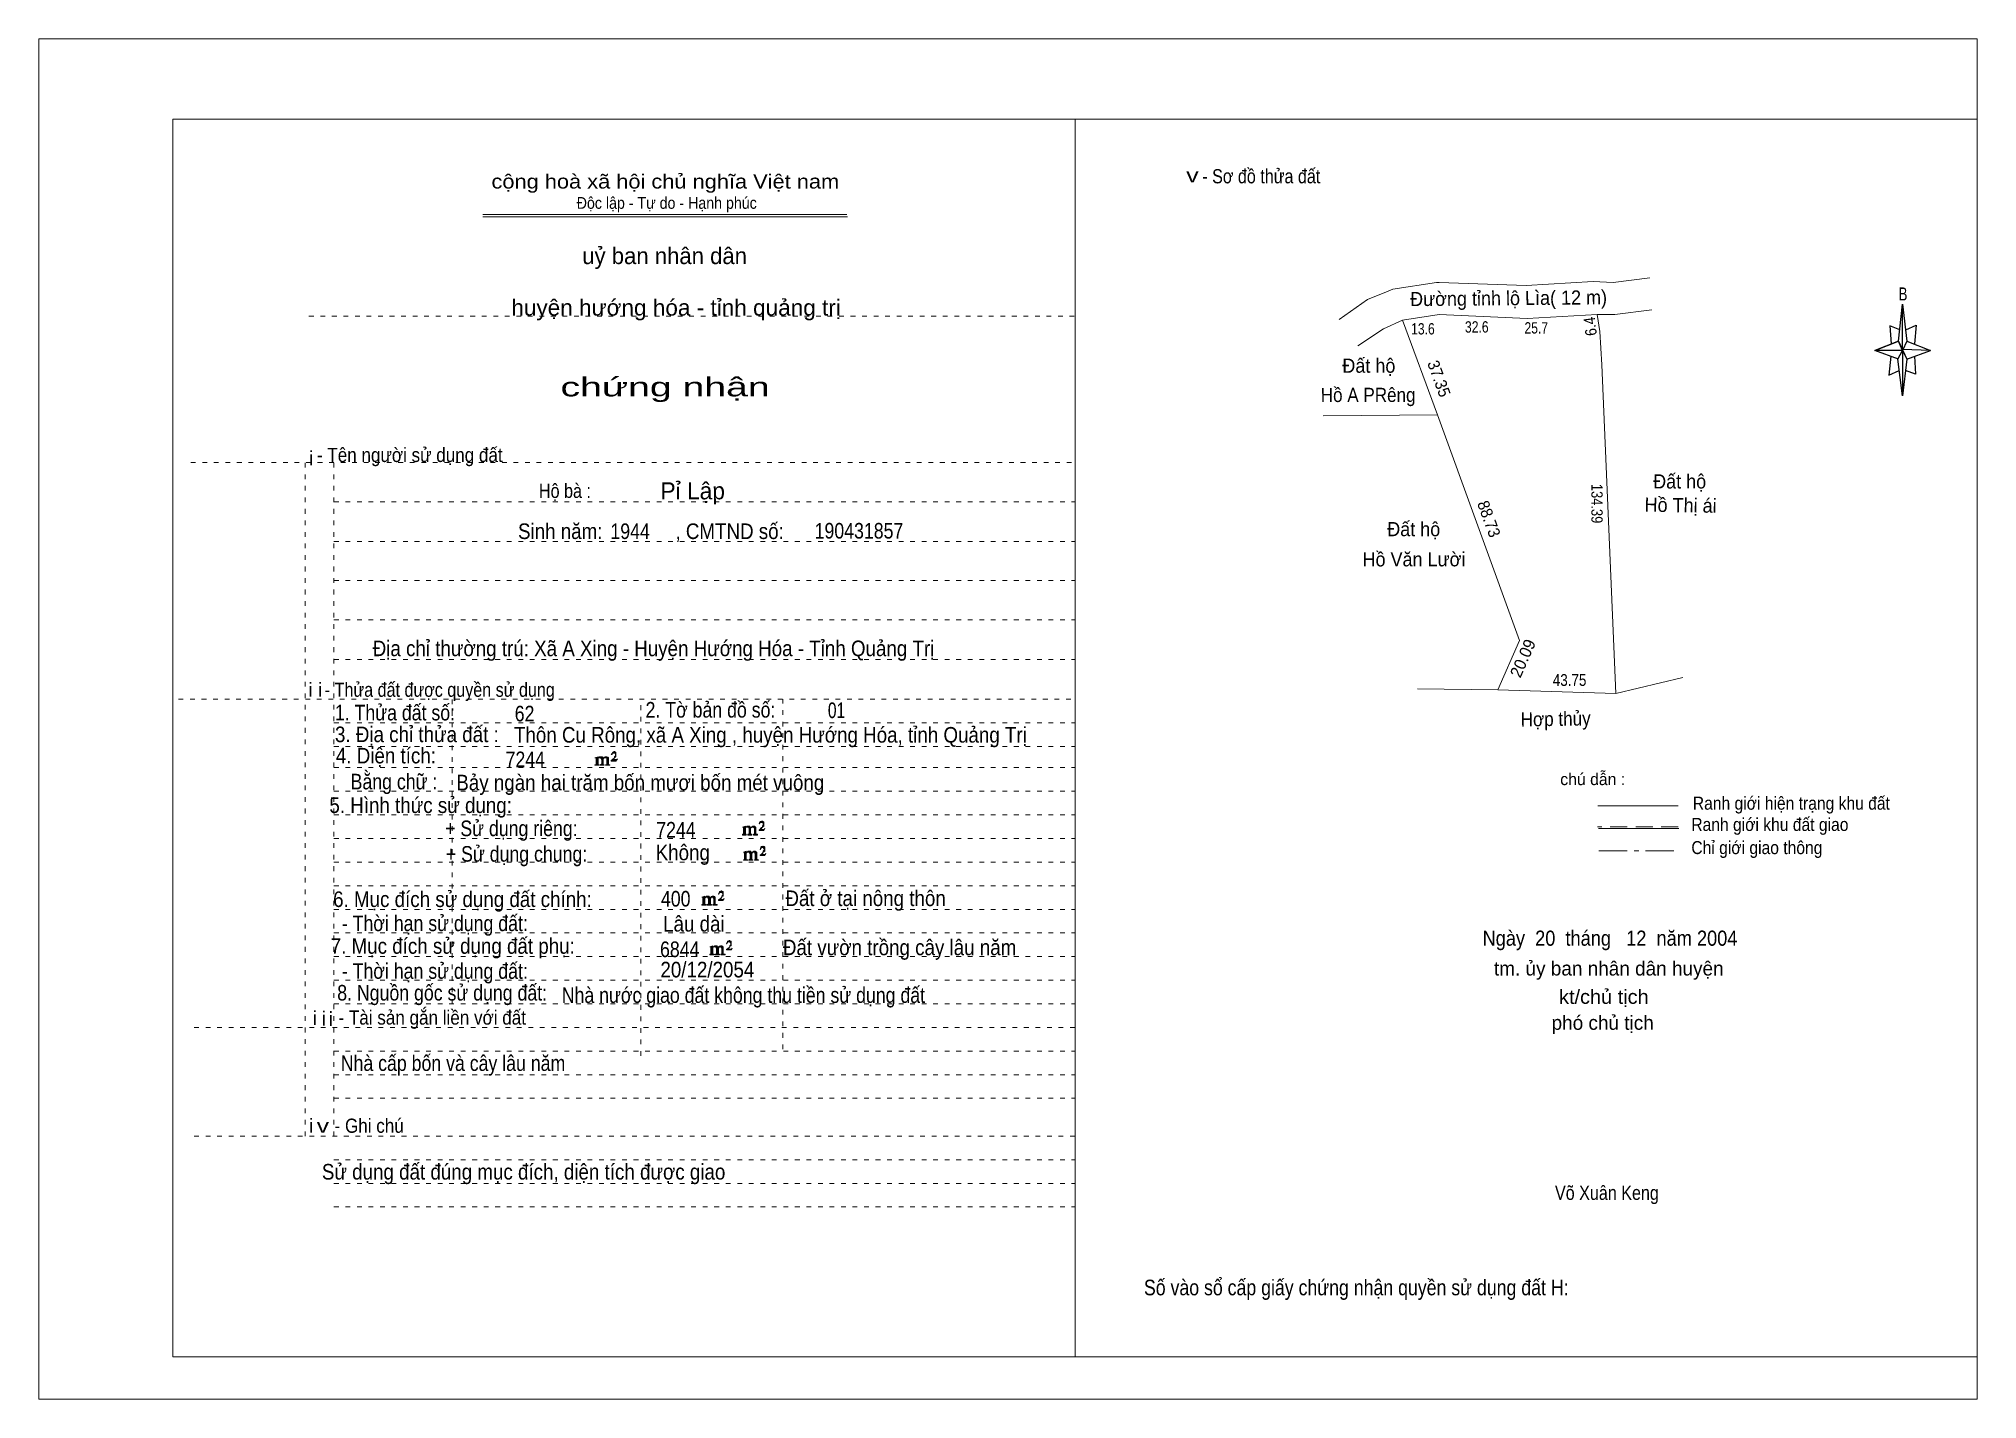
# Model space of a CAD drawing. Header units: centimetres. Extents: x -0.5 to 40.6, y -0.5 to 28.3.
import ezdxf
from ezdxf.enums import TextEntityAlignment as Align

# ---------------------------------------------------------------- set-up
doc = ezdxf.new("R2010")
doc.units = ezdxf.units.CM
doc.header["$LTSCALE"] = 0.12
for name, pattern in [('DOT_DASHED', [7.7, 5, -1.2, 0.3, -1.2]), ('DOTTED', [1.5, 0.3, -1.2]), ('MEDIUM_DASHED', [4.5, 3, -1.5])]:
    doc.linetypes.add(name, pattern=pattern)
for name, color, linetype, lineweight in [('1', 7, 'DOTTED', 13), ('5', 7, 'Continuous', 13), ('50', 7, 'Continuous', 13)]:
    doc.layers.add(name, color=color, linetype=linetype, lineweight=lineweight)

msp = doc.modelspace()

# ---------------------------------------------------------------- hatches: boundary and pattern name
at = {"layer": '50'}
for points in [[(11.74, 12.97), (11.77, 13.02), (11.77, 13.02), (11.76, 13), (11.74, 13), (11.73, 13), (11.68, 13), (11.71, 13.04), (11.72, 13.05), (11.74, 13.06), (11.74, 13.08), (11.74, 13.1), (11.74, 13.12), (11.74, 13.13), (11.74, 13.15), (11.73, 13.16), (11.72, 13.16), (11.71, 13.17), (11.7, 13.17), (11.68, 13.16), (11.68, 13.16), (11.67, 13.15), (11.66, 13.13), (11.64, 13.11), (11.66, 13.11), (11.66, 13.13), (11.67, 13.13), (11.68, 13.14), (11.7, 13.14), (11.71, 13.14), (11.72, 13.13), (11.73, 13.13), (11.73, 13.1), (11.73, 13.08), (11.71, 13.06), (11.71, 13.04), (11.7, 13.03), (11.64, 12.98), (11.64, 12.97)], [(11.32, 12.91), (11.32, 12.9), (11.32, 12.89), (11.3, 12.89), (11.29, 12.89), (11.29, 12.88), (11.38, 12.88), (11.38, 12.89), (11.37, 12.89), (11.36, 12.89), (11.36, 12.9), (11.36, 12.91), (11.36, 13.02), (11.36, 13.03), (11.37, 13.04), (11.39, 13.04), (11.4, 13.04), (11.41, 13.04), (11.42, 13.03), (11.44, 13), (11.44, 12.91), (11.42, 12.9), (11.42, 12.89), (11.41, 12.89), (11.4, 12.89), (11.4, 12.88), (11.49, 12.88), (11.49, 12.89), (11.48, 12.89), (11.47, 12.89), (11.47, 12.9), (11.47, 12.91), (11.47, 13.02), (11.49, 13.04), (11.5, 13.04), (11.51, 13.04), (11.54, 13.04), (11.54, 13.03), (11.55, 13.02), (11.55, 13), (11.55, 12.91), (11.55, 12.9), (11.54, 12.89), (11.54, 12.89), (11.52, 12.89), (11.52, 12.88), (11.61, 12.88), (11.61, 12.89), (11.6, 12.89), (11.59, 12.89), (11.58, 12.9), (11.58, 12.91), (11.58, 12.98), (11.58, 13.03), (11.58, 13.04), (11.57, 13.05), (11.55, 13.06), (11.52, 13.06), (11.51, 13.06), (11.49, 13.05), (11.46, 13.03), (11.46, 13.04), (11.45, 13.06), (11.44, 13.06), (11.42, 13.06), (11.4, 13.06), (11.39, 13.06), (11.37, 13.04), (11.36, 13.04), (11.36, 13.03), (11.36, 13.03), (11.36, 13.04), (11.36, 13.06), (11.29, 13.04), (11.29, 13.04), (11.3, 13.04), (11.32, 13.03), (11.32, 13.02), (11.32, 13.01)], [(14.44, 11.44), (14.44, 11.43), (14.44, 11.42), (14.43, 11.42), (14.42, 11.42), (14.42, 11.4), (14.5, 11.4), (14.5, 11.42), (14.49, 11.42), (14.48, 11.42), (14.48, 11.43), (14.48, 11.44), (14.48, 11.55), (14.48, 11.56), (14.49, 11.57), (14.52, 11.57), (14.53, 11.57), (14.54, 11.57), (14.55, 11.56), (14.56, 11.52), (14.56, 11.44), (14.55, 11.43), (14.55, 11.42), (14.54, 11.42), (14.53, 11.42), (14.53, 11.4), (14.62, 11.4), (14.62, 11.42), (14.6, 11.42), (14.59, 11.42), (14.59, 11.43), (14.59, 11.44), (14.59, 11.55), (14.62, 11.57), (14.63, 11.57), (14.64, 11.57), (14.66, 11.57), (14.66, 11.56), (14.67, 11.55), (14.67, 11.52), (14.67, 11.44), (14.67, 11.43), (14.66, 11.42), (14.66, 11.42), (14.65, 11.42), (14.65, 11.4), (14.74, 11.4), (14.74, 11.42), (14.72, 11.42), (14.71, 11.42), (14.7, 11.43), (14.7, 11.44), (14.7, 11.51), (14.7, 11.56), (14.7, 11.57), (14.69, 11.58), (14.67, 11.59), (14.65, 11.59), (14.64, 11.59), (14.62, 11.58), (14.58, 11.56), (14.58, 11.57), (14.57, 11.59), (14.56, 11.59), (14.55, 11.59), (14.53, 11.59), (14.52, 11.59), (14.49, 11.57), (14.48, 11.57), (14.48, 11.56), (14.48, 11.56), (14.48, 11.57), (14.48, 11.59), (14.42, 11.57), (14.42, 11.57), (14.43, 11.57), (14.44, 11.56), (14.44, 11.55), (14.44, 11.54)], [(14.87, 11.5), (14.89, 11.55), (14.89, 11.55), (14.88, 11.52), (14.87, 11.52), (14.86, 11.52), (14.8, 11.52), (14.84, 11.57), (14.85, 11.58), (14.87, 11.59), (14.87, 11.61), (14.87, 11.62), (14.87, 11.65), (14.87, 11.66), (14.87, 11.68), (14.86, 11.69), (14.85, 11.69), (14.84, 11.7), (14.82, 11.7), (14.8, 11.69), (14.8, 11.69), (14.79, 11.68), (14.78, 11.66), (14.77, 11.64), (14.78, 11.64), (14.78, 11.66), (14.79, 11.66), (14.8, 11.67), (14.82, 11.67), (14.84, 11.67), (14.85, 11.66), (14.86, 11.66), (14.86, 11.62), (14.86, 11.61), (14.84, 11.59), (14.84, 11.57), (14.82, 11.56), (14.77, 11.51), (14.77, 11.5)], [(14.89, 10.97), (14.91, 11.01), (14.91, 11.01), (14.9, 10.99), (14.89, 10.99), (14.88, 10.99), (14.82, 10.99), (14.86, 11.04), (14.87, 11.05), (14.89, 11.06), (14.89, 11.08), (14.89, 11.09), (14.89, 11.11), (14.89, 11.12), (14.89, 11.15), (14.88, 11.16), (14.87, 11.16), (14.86, 11.17), (14.85, 11.17), (14.82, 11.16), (14.82, 11.16), (14.81, 11.15), (14.8, 11.12), (14.79, 11.1), (14.8, 11.1), (14.8, 11.12), (14.81, 11.12), (14.82, 11.14), (14.85, 11.14), (14.86, 11.14), (14.87, 11.12), (14.88, 11.12), (14.88, 11.09), (14.88, 11.08), (14.86, 11.06), (14.86, 11.04), (14.85, 11.02), (14.79, 10.98), (14.79, 10.97)], [(14.46, 10.9), (14.46, 10.89), (14.46, 10.88), (14.45, 10.88), (14.44, 10.88), (14.44, 10.87), (14.53, 10.87), (14.53, 10.88), (14.52, 10.88), (14.5, 10.88), (14.5, 10.89), (14.5, 10.9), (14.5, 11.01), (14.5, 11.02), (14.52, 11.04), (14.54, 11.04), (14.55, 11.04), (14.56, 11.04), (14.57, 11.02), (14.58, 10.99), (14.58, 10.9), (14.57, 10.89), (14.57, 10.88), (14.56, 10.88), (14.55, 10.88), (14.55, 10.87), (14.64, 10.87), (14.64, 10.88), (14.63, 10.88), (14.62, 10.88), (14.62, 10.89), (14.62, 10.9), (14.62, 11.01), (14.64, 11.04), (14.65, 11.04), (14.66, 11.04), (14.68, 11.04), (14.68, 11.02), (14.69, 11.01), (14.69, 10.99), (14.69, 10.9), (14.69, 10.89), (14.68, 10.88), (14.68, 10.88), (14.67, 10.88), (14.67, 10.87), (14.76, 10.87), (14.76, 10.88), (14.75, 10.88), (14.74, 10.88), (14.72, 10.89), (14.72, 10.9), (14.72, 10.98), (14.72, 11.02), (14.72, 11.04), (14.71, 11.05), (14.69, 11.06), (14.67, 11.06), (14.66, 11.06), (14.64, 11.05), (14.6, 11.02), (14.6, 11.04), (14.59, 11.06), (14.58, 11.06), (14.57, 11.06), (14.55, 11.06), (14.54, 11.06), (14.52, 11.04), (14.5, 11.04), (14.5, 11.02), (14.5, 11.02), (14.5, 11.04), (14.5, 11.06), (14.44, 11.04), (14.44, 11.04), (14.45, 11.04), (14.46, 11.02), (14.46, 11.01), (14.46, 11)], [(13.58, 9.95), (13.58, 9.94), (13.58, 9.93), (13.57, 9.93), (13.56, 9.93), (13.56, 9.92), (13.65, 9.92), (13.65, 9.93), (13.64, 9.93), (13.62, 9.93), (13.62, 9.94), (13.62, 9.95), (13.62, 10.06), (13.62, 10.07), (13.64, 10.09), (13.66, 10.09), (13.67, 10.09), (13.68, 10.09), (13.69, 10.07), (13.7, 10.04), (13.7, 9.95), (13.69, 9.94), (13.69, 9.93), (13.68, 9.93), (13.67, 9.93), (13.67, 9.92), (13.76, 9.92), (13.76, 9.93), (13.75, 9.93), (13.74, 9.93), (13.74, 9.94), (13.74, 9.95), (13.74, 10.06), (13.76, 10.09), (13.77, 10.09), (13.78, 10.09), (13.8, 10.09), (13.8, 10.07), (13.81, 10.06), (13.81, 10.04), (13.81, 9.95), (13.81, 9.94), (13.8, 9.93), (13.8, 9.93), (13.79, 9.93), (13.79, 9.92), (13.88, 9.92), (13.88, 9.93), (13.87, 9.93), (13.86, 9.93), (13.84, 9.94), (13.84, 9.95), (13.84, 10.03), (13.84, 10.07), (13.84, 10.09), (13.83, 10.1), (13.81, 10.11), (13.79, 10.11), (13.78, 10.11), (13.76, 10.1), (13.72, 10.07), (13.72, 10.09), (13.71, 10.11), (13.7, 10.11), (13.69, 10.11), (13.67, 10.11), (13.66, 10.11), (13.64, 10.09), (13.62, 10.09), (13.62, 10.07), (13.62, 10.07), (13.62, 10.09), (13.62, 10.11), (13.56, 10.09), (13.56, 10.09), (13.57, 10.09), (13.58, 10.07), (13.58, 10.06), (13.58, 10.05)], [(14.01, 10.02), (14.03, 10.06), (14.03, 10.06), (14.02, 10.04), (14.01, 10.04), (14, 10.04), (13.94, 10.04), (13.98, 10.09), (13.99, 10.1), (14.01, 10.11), (14.01, 10.13), (14.01, 10.14), (14.01, 10.16), (14.01, 10.17), (14.01, 10.2), (14, 10.21), (13.99, 10.21), (13.98, 10.22), (13.97, 10.22), (13.94, 10.21), (13.94, 10.21), (13.93, 10.2), (13.92, 10.17), (13.91, 10.15), (13.92, 10.15), (13.92, 10.17), (13.93, 10.17), (13.94, 10.19), (13.97, 10.19), (13.98, 10.19), (13.99, 10.17), (14, 10.17), (14, 10.14), (14, 10.13), (13.98, 10.11), (13.98, 10.09), (13.97, 10.07), (13.91, 10.03), (13.91, 10.02)], [(13.75, 8.9), (13.75, 8.89), (13.75, 8.88), (13.74, 8.88), (13.73, 8.88), (13.73, 8.87), (13.82, 8.87), (13.82, 8.88), (13.81, 8.88), (13.79, 8.88), (13.79, 8.89), (13.79, 8.9), (13.79, 9.01), (13.79, 9.02), (13.81, 9.04), (13.83, 9.04), (13.84, 9.04), (13.85, 9.04), (13.86, 9.02), (13.87, 8.99), (13.87, 8.9), (13.86, 8.89), (13.86, 8.88), (13.85, 8.88), (13.84, 8.88), (13.84, 8.87), (13.93, 8.87), (13.93, 8.88), (13.92, 8.88), (13.91, 8.88), (13.91, 8.89), (13.91, 8.9), (13.91, 9.01), (13.93, 9.04), (13.94, 9.04), (13.95, 9.04), (13.97, 9.04), (13.97, 9.02), (13.98, 9.01), (13.98, 8.99), (13.98, 8.9), (13.98, 8.89), (13.97, 8.88), (13.97, 8.88), (13.96, 8.88), (13.96, 8.87), (14.05, 8.87), (14.05, 8.88), (14.04, 8.88), (14.03, 8.88), (14.01, 8.89), (14.01, 8.9), (14.01, 8.98), (14.01, 9.02), (14.01, 9.04), (14, 9.05), (13.98, 9.06), (13.96, 9.06), (13.95, 9.06), (13.93, 9.05), (13.89, 9.02), (13.89, 9.04), (13.88, 9.06), (13.87, 9.06), (13.86, 9.06), (13.84, 9.06), (13.83, 9.06), (13.81, 9.04), (13.79, 9.04), (13.79, 9.02), (13.79, 9.02), (13.79, 9.04), (13.79, 9.06), (13.73, 9.04), (13.73, 9.04), (13.74, 9.04), (13.75, 9.02), (13.75, 9.01), (13.75, 9)], [(14.18, 8.97), (14.2, 9.01), (14.2, 9.01), (14.19, 8.99), (14.18, 8.99), (14.17, 8.99), (14.11, 8.99), (14.15, 9.04), (14.16, 9.05), (14.18, 9.06), (14.18, 9.08), (14.18, 9.09), (14.18, 9.11), (14.18, 9.12), (14.18, 9.15), (14.17, 9.16), (14.16, 9.16), (14.15, 9.17), (14.14, 9.17), (14.11, 9.16), (14.11, 9.16), (14.1, 9.15), (14.09, 9.12), (14.08, 9.1), (14.09, 9.1), (14.09, 9.12), (14.1, 9.12), (14.11, 9.14), (14.14, 9.14), (14.15, 9.14), (14.16, 9.12), (14.17, 9.12), (14.17, 9.09), (14.17, 9.08), (14.15, 9.06), (14.15, 9.04), (14.14, 9.02), (14.08, 8.98), (14.08, 8.97)]]:
    msp.add_hatch(color=256, dxfattribs=at).paths.add_polyline_path(points)

# ---------------------------------------------------------------- linework, layer by layer
at = {"layer": '1', "linetype": 'Continuous'}
for p, q in [((2.36, 0.36), (2.36, 26.56)), ((2.36, 26.56), (40.56, 26.56)), ((21.46, 0.36), (21.46, 26.56)), ((40.56, 0.36), (40.56, 26.56)), ((8.92, 24.54), (16.63, 24.54)), ((8.92, 24.49), (16.64, 24.49)), ((2.36, 0.36), (40.56, 0.36))]:
    msp.add_line(p, q, dxfattribs=at)
at = {"layer": '1'}
for p, q in [((5.24, 22.39), (21.46, 22.39)), ((2.74, 19.29), (21.46, 19.29)), ((5.16, 5.03), (5.16, 19.29)), ((5.77, 5.03), (5.77, 19.29)), ((5.77, 18.46), (21.46, 18.46)), ((5.77, 17.62), (21.46, 17.62)), ((5.77, 16.79), (21.46, 16.79)), ((5.77, 15.96), (21.46, 15.96)), ((5.77, 15.12), (21.46, 15.12)), ((2.48, 14.28), (21.46, 14.28)), ((8.27, 7.83), (8.27, 14.28)), ((12.27, 6.73), (12.27, 14.28)), ((15.27, 6.87), (15.27, 14.28)), ((5.77, 13.78), (21.46, 13.78)), ((5.77, 13.28), (21.46, 13.28)), ((5.77, 12.83), (21.46, 12.83)), ((5.77, 12.33), (21.46, 12.33)), ((5.77, 11.83), (21.46, 11.83)), ((5.77, 11.33), (21.46, 11.33)), ((5.77, 10.83), (21.46, 10.83)), ((5.77, 10.33), (21.46, 10.33)), ((5.77, 9.83), (21.46, 9.83)), ((5.77, 9.33), (21.46, 9.33)), ((5.77, 8.83), (21.46, 8.83)), ((5.77, 8.33), (21.46, 8.33)), ((5.77, 7.83), (21.46, 7.83)), ((2.81, 7.33), (21.46, 7.33)), ((5.77, 6.83), (21.46, 6.83)), ((5.77, 6.33), (21.46, 6.33)), ((5.77, 5.83), (21.46, 5.83)), ((2.81, 5.03), (21.46, 5.03)), ((5.77, 4.53), (21.46, 4.53)), ((5.77, 4.03), (21.46, 4.03)), ((5.77, 3.53), (21.46, 3.53))]:
    msp.add_line(p, q, dxfattribs=at)
at = {"layer": '1', "linetype": 'Continuous'}
msp.add_lwpolyline([(-0.48, -0.54), (40.56, -0.54), (40.56, 28.26), (-0.48, 28.26)], close=True, dxfattribs=at)
at = {"layer": '5'}
for p, q in [((31.01, 23.04), (29.17, 23.1)), ((33.63, 23.2), (32.85, 23.1)), ((28.39, 22.3), (29.13, 20.3)), ((26.71, 20.28), (29.13, 20.3)), ((28.71, 14.5), (30.41, 14.48)), ((30.41, 14.48), (32.91, 14.4)), ((32.91, 14.4), (34.33, 14.74))]:
    msp.add_line(p, q, dxfattribs=at)
for points in [[(29.17, 23.1), (29.11, 23.1), (28.19, 22.96), (28.09, 22.92)], [(32.85, 23.1), (32.43, 23.12), (31.01, 23.04)], [(28.09, 22.92), (27.65, 22.74), (27.05, 22.32)], [(28.39, 22.3), (27.99, 22.12), (27.45, 21.76)], [(32.51, 22.42), (31.03, 22.34), (29.17, 22.42), (28.39, 22.3)], [(33.67, 22.52), (32.89, 22.42), (32.51, 22.42)], [(32.51, 22.42), (32.57, 22.06), (32.61, 21.36), (32.91, 14.4)], [(29.13, 20.3), (30.87, 15.52), (30.41, 14.48)]]:
    msp.add_lwpolyline(points, dxfattribs=at)
msp.add_lwpolyline([(28.39, 22.3), (29.17, 22.42), (31.03, 22.34), (32.51, 22.42), (32.57, 22.06), (32.61, 21.36), (32.91, 14.4), (30.41, 14.48), (30.87, 15.52), (29.13, 20.3)], close=True, dxfattribs=at)
at = {"layer": '50', "lineweight": 25}
for p, q in [((38.89, 21.86), (38.98, 22.64)), ((39.07, 21.86), (39.57, 21.66)), ((38.89, 21.48), (38.39, 21.66)), ((39.07, 21.48), (38.98, 20.7)), ((39.23, 21.54), (39.25, 21.16)), ((39.25, 21.16), (39.04, 21.24))]:
    msp.add_line(p, q, dxfattribs=at)
at = {"layer": '50'}
for p, q in [((34.23, 12.02), (32.53, 12.02)), ((34.24, 11.54), (32.54, 11.54))]:
    msp.add_line(p, q, dxfattribs=at)
at = {"layer": '50', "linetype": 'MEDIUM_DASHED'}
msp.add_line((34.23, 11.58), (32.52, 11.58), dxfattribs=at)
at = {"layer": '50', "linetype": 'DOT_DASHED'}
msp.add_line((32.55, 11.07), (34.26, 11.07), dxfattribs=at)
at = {"layer": '50', "lineweight": 25}
for points in [[(38.98, 22.64), (39.07, 21.86), (38.98, 21.66)], [(38.98, 21.66), (38.39, 21.66), (38.89, 21.86), (39.07, 21.48), (39.57, 21.66), (38.98, 21.68)], [(38.98, 21.66), (38.98, 20.7), (38.88, 21.48)]]:
    msp.add_lwpolyline(points, close=True, dxfattribs=at)
for points in [[(38.92, 22.1), (38.71, 22.18), (38.74, 21.8)], [(39.05, 22.1), (39.27, 22.2), (39.23, 21.8)], [(38.98, 21.66), (38.89, 21.86), (38.39, 21.66)], [(38.73, 21.54), (38.69, 21.14), (38.91, 21.24)], [(38.98, 21.66), (39.07, 21.48), (39.57, 21.66)]]:
    msp.add_lwpolyline(points, dxfattribs=at)
at = {"layer": '50'}
for points in [[(11.74, 12.97), (11.77, 13.02), (11.77, 13.02), (11.76, 13), (11.74, 13), (11.73, 13), (11.68, 13), (11.71, 13.04), (11.72, 13.05), (11.74, 13.06), (11.74, 13.08), (11.74, 13.1), (11.74, 13.12), (11.74, 13.13), (11.74, 13.15), (11.73, 13.16), (11.72, 13.16), (11.71, 13.17), (11.7, 13.17), (11.68, 13.16), (11.68, 13.16), (11.67, 13.15), (11.66, 13.13), (11.64, 13.11), (11.66, 13.11), (11.66, 13.13), (11.67, 13.13), (11.68, 13.14), (11.7, 13.14), (11.71, 13.14), (11.72, 13.13), (11.73, 13.13), (11.73, 13.1), (11.73, 13.08), (11.71, 13.06), (11.71, 13.04), (11.7, 13.03), (11.64, 12.98), (11.64, 12.97)], [(11.32, 12.91), (11.32, 12.9), (11.32, 12.89), (11.3, 12.89), (11.29, 12.89), (11.29, 12.88), (11.38, 12.88), (11.38, 12.89), (11.37, 12.89), (11.36, 12.89), (11.36, 12.9), (11.36, 12.91), (11.36, 13.02), (11.36, 13.03), (11.37, 13.04), (11.39, 13.04), (11.4, 13.04), (11.41, 13.04), (11.42, 13.03), (11.44, 13), (11.44, 12.91), (11.42, 12.9), (11.42, 12.89), (11.41, 12.89), (11.4, 12.89), (11.4, 12.88), (11.49, 12.88), (11.49, 12.89), (11.48, 12.89), (11.47, 12.89), (11.47, 12.9), (11.47, 12.91), (11.47, 13.02), (11.49, 13.04), (11.5, 13.04), (11.51, 13.04), (11.54, 13.04), (11.54, 13.03), (11.55, 13.02), (11.55, 13), (11.55, 12.91), (11.55, 12.9), (11.54, 12.89), (11.54, 12.89), (11.52, 12.89), (11.52, 12.88), (11.61, 12.88), (11.61, 12.89), (11.6, 12.89), (11.59, 12.89), (11.58, 12.9), (11.58, 12.91), (11.58, 12.98), (11.58, 13.03), (11.58, 13.04), (11.57, 13.05), (11.55, 13.06), (11.52, 13.06), (11.51, 13.06), (11.49, 13.05), (11.46, 13.03), (11.46, 13.04), (11.45, 13.06), (11.44, 13.06), (11.42, 13.06), (11.4, 13.06), (11.39, 13.06), (11.37, 13.04), (11.36, 13.04), (11.36, 13.03), (11.36, 13.03), (11.36, 13.04), (11.36, 13.06), (11.29, 13.04), (11.29, 13.04), (11.3, 13.04), (11.32, 13.03), (11.32, 13.02), (11.32, 13.01)], [(14.44, 11.44), (14.44, 11.43), (14.44, 11.42), (14.43, 11.42), (14.42, 11.42), (14.42, 11.4), (14.5, 11.4), (14.5, 11.42), (14.49, 11.42), (14.48, 11.42), (14.48, 11.43), (14.48, 11.44), (14.48, 11.55), (14.48, 11.56), (14.49, 11.57), (14.52, 11.57), (14.53, 11.57), (14.54, 11.57), (14.55, 11.56), (14.56, 11.52), (14.56, 11.44), (14.55, 11.43), (14.55, 11.42), (14.54, 11.42), (14.53, 11.42), (14.53, 11.4), (14.62, 11.4), (14.62, 11.42), (14.6, 11.42), (14.59, 11.42), (14.59, 11.43), (14.59, 11.44), (14.59, 11.55), (14.62, 11.57), (14.63, 11.57), (14.64, 11.57), (14.66, 11.57), (14.66, 11.56), (14.67, 11.55), (14.67, 11.52), (14.67, 11.44), (14.67, 11.43), (14.66, 11.42), (14.66, 11.42), (14.65, 11.42), (14.65, 11.4), (14.74, 11.4), (14.74, 11.42), (14.72, 11.42), (14.71, 11.42), (14.7, 11.43), (14.7, 11.44), (14.7, 11.51), (14.7, 11.56), (14.7, 11.57), (14.69, 11.58), (14.67, 11.59), (14.65, 11.59), (14.64, 11.59), (14.62, 11.58), (14.58, 11.56), (14.58, 11.57), (14.57, 11.59), (14.56, 11.59), (14.55, 11.59), (14.53, 11.59), (14.52, 11.59), (14.49, 11.57), (14.48, 11.57), (14.48, 11.56), (14.48, 11.56), (14.48, 11.57), (14.48, 11.59), (14.42, 11.57), (14.42, 11.57), (14.43, 11.57), (14.44, 11.56), (14.44, 11.55), (14.44, 11.54)], [(14.87, 11.5), (14.89, 11.55), (14.89, 11.55), (14.88, 11.52), (14.87, 11.52), (14.86, 11.52), (14.8, 11.52), (14.84, 11.57), (14.85, 11.58), (14.87, 11.59), (14.87, 11.61), (14.87, 11.62), (14.87, 11.65), (14.87, 11.66), (14.87, 11.68), (14.86, 11.69), (14.85, 11.69), (14.84, 11.7), (14.82, 11.7), (14.8, 11.69), (14.8, 11.69), (14.79, 11.68), (14.78, 11.66), (14.77, 11.64), (14.78, 11.64), (14.78, 11.66), (14.79, 11.66), (14.8, 11.67), (14.82, 11.67), (14.84, 11.67), (14.85, 11.66), (14.86, 11.66), (14.86, 11.62), (14.86, 11.61), (14.84, 11.59), (14.84, 11.57), (14.82, 11.56), (14.77, 11.51), (14.77, 11.5)], [(14.89, 10.97), (14.91, 11.01), (14.91, 11.01), (14.9, 10.99), (14.89, 10.99), (14.88, 10.99), (14.82, 10.99), (14.86, 11.04), (14.87, 11.05), (14.89, 11.06), (14.89, 11.08), (14.89, 11.09), (14.89, 11.11), (14.89, 11.12), (14.89, 11.15), (14.88, 11.16), (14.87, 11.16), (14.86, 11.17), (14.85, 11.17), (14.82, 11.16), (14.82, 11.16), (14.81, 11.15), (14.8, 11.12), (14.79, 11.1), (14.8, 11.1), (14.8, 11.12), (14.81, 11.12), (14.82, 11.14), (14.85, 11.14), (14.86, 11.14), (14.87, 11.12), (14.88, 11.12), (14.88, 11.09), (14.88, 11.08), (14.86, 11.06), (14.86, 11.04), (14.85, 11.02), (14.79, 10.98), (14.79, 10.97)], [(14.46, 10.9), (14.46, 10.89), (14.46, 10.88), (14.45, 10.88), (14.44, 10.88), (14.44, 10.87), (14.53, 10.87), (14.53, 10.88), (14.52, 10.88), (14.5, 10.88), (14.5, 10.89), (14.5, 10.9), (14.5, 11.01), (14.5, 11.02), (14.52, 11.04), (14.54, 11.04), (14.55, 11.04), (14.56, 11.04), (14.57, 11.02), (14.58, 10.99), (14.58, 10.9), (14.57, 10.89), (14.57, 10.88), (14.56, 10.88), (14.55, 10.88), (14.55, 10.87), (14.64, 10.87), (14.64, 10.88), (14.63, 10.88), (14.62, 10.88), (14.62, 10.89), (14.62, 10.9), (14.62, 11.01), (14.64, 11.04), (14.65, 11.04), (14.66, 11.04), (14.68, 11.04), (14.68, 11.02), (14.69, 11.01), (14.69, 10.99), (14.69, 10.9), (14.69, 10.89), (14.68, 10.88), (14.68, 10.88), (14.67, 10.88), (14.67, 10.87), (14.76, 10.87), (14.76, 10.88), (14.75, 10.88), (14.74, 10.88), (14.72, 10.89), (14.72, 10.9), (14.72, 10.98), (14.72, 11.02), (14.72, 11.04), (14.71, 11.05), (14.69, 11.06), (14.67, 11.06), (14.66, 11.06), (14.64, 11.05), (14.6, 11.02), (14.6, 11.04), (14.59, 11.06), (14.58, 11.06), (14.57, 11.06), (14.55, 11.06), (14.54, 11.06), (14.52, 11.04), (14.5, 11.04), (14.5, 11.02), (14.5, 11.02), (14.5, 11.04), (14.5, 11.06), (14.44, 11.04), (14.44, 11.04), (14.45, 11.04), (14.46, 11.02), (14.46, 11.01), (14.46, 11)], [(13.58, 9.95), (13.58, 9.94), (13.58, 9.93), (13.57, 9.93), (13.56, 9.93), (13.56, 9.92), (13.65, 9.92), (13.65, 9.93), (13.64, 9.93), (13.62, 9.93), (13.62, 9.94), (13.62, 9.95), (13.62, 10.06), (13.62, 10.07), (13.64, 10.09), (13.66, 10.09), (13.67, 10.09), (13.68, 10.09), (13.69, 10.07), (13.7, 10.04), (13.7, 9.95), (13.69, 9.94), (13.69, 9.93), (13.68, 9.93), (13.67, 9.93), (13.67, 9.92), (13.76, 9.92), (13.76, 9.93), (13.75, 9.93), (13.74, 9.93), (13.74, 9.94), (13.74, 9.95), (13.74, 10.06), (13.76, 10.09), (13.77, 10.09), (13.78, 10.09), (13.8, 10.09), (13.8, 10.07), (13.81, 10.06), (13.81, 10.04), (13.81, 9.95), (13.81, 9.94), (13.8, 9.93), (13.8, 9.93), (13.79, 9.93), (13.79, 9.92), (13.88, 9.92), (13.88, 9.93), (13.87, 9.93), (13.86, 9.93), (13.84, 9.94), (13.84, 9.95), (13.84, 10.03), (13.84, 10.07), (13.84, 10.09), (13.83, 10.1), (13.81, 10.11), (13.79, 10.11), (13.78, 10.11), (13.76, 10.1), (13.72, 10.07), (13.72, 10.09), (13.71, 10.11), (13.7, 10.11), (13.69, 10.11), (13.67, 10.11), (13.66, 10.11), (13.64, 10.09), (13.62, 10.09), (13.62, 10.07), (13.62, 10.07), (13.62, 10.09), (13.62, 10.11), (13.56, 10.09), (13.56, 10.09), (13.57, 10.09), (13.58, 10.07), (13.58, 10.06), (13.58, 10.05)], [(14.01, 10.02), (14.03, 10.06), (14.03, 10.06), (14.02, 10.04), (14.01, 10.04), (14, 10.04), (13.94, 10.04), (13.98, 10.09), (13.99, 10.1), (14.01, 10.11), (14.01, 10.13), (14.01, 10.14), (14.01, 10.16), (14.01, 10.17), (14.01, 10.2), (14, 10.21), (13.99, 10.21), (13.98, 10.22), (13.97, 10.22), (13.94, 10.21), (13.94, 10.21), (13.93, 10.2), (13.92, 10.17), (13.91, 10.15), (13.92, 10.15), (13.92, 10.17), (13.93, 10.17), (13.94, 10.19), (13.97, 10.19), (13.98, 10.19), (13.99, 10.17), (14, 10.17), (14, 10.14), (14, 10.13), (13.98, 10.11), (13.98, 10.09), (13.97, 10.07), (13.91, 10.03), (13.91, 10.02)], [(13.75, 8.9), (13.75, 8.89), (13.75, 8.88), (13.74, 8.88), (13.73, 8.88), (13.73, 8.87), (13.82, 8.87), (13.82, 8.88), (13.81, 8.88), (13.79, 8.88), (13.79, 8.89), (13.79, 8.9), (13.79, 9.01), (13.79, 9.02), (13.81, 9.04), (13.83, 9.04), (13.84, 9.04), (13.85, 9.04), (13.86, 9.02), (13.87, 8.99), (13.87, 8.9), (13.86, 8.89), (13.86, 8.88), (13.85, 8.88), (13.84, 8.88), (13.84, 8.87), (13.93, 8.87), (13.93, 8.88), (13.92, 8.88), (13.91, 8.88), (13.91, 8.89), (13.91, 8.9), (13.91, 9.01), (13.93, 9.04), (13.94, 9.04), (13.95, 9.04), (13.97, 9.04), (13.97, 9.02), (13.98, 9.01), (13.98, 8.99), (13.98, 8.9), (13.98, 8.89), (13.97, 8.88), (13.97, 8.88), (13.96, 8.88), (13.96, 8.87), (14.05, 8.87), (14.05, 8.88), (14.04, 8.88), (14.03, 8.88), (14.01, 8.89), (14.01, 8.9), (14.01, 8.98), (14.01, 9.02), (14.01, 9.04), (14, 9.05), (13.98, 9.06), (13.96, 9.06), (13.95, 9.06), (13.93, 9.05), (13.89, 9.02), (13.89, 9.04), (13.88, 9.06), (13.87, 9.06), (13.86, 9.06), (13.84, 9.06), (13.83, 9.06), (13.81, 9.04), (13.79, 9.04), (13.79, 9.02), (13.79, 9.02), (13.79, 9.04), (13.79, 9.06), (13.73, 9.04), (13.73, 9.04), (13.74, 9.04), (13.75, 9.02), (13.75, 9.01), (13.75, 9)], [(14.18, 8.97), (14.2, 9.01), (14.2, 9.01), (14.19, 8.99), (14.18, 8.99), (14.17, 8.99), (14.11, 8.99), (14.15, 9.04), (14.16, 9.05), (14.18, 9.06), (14.18, 9.08), (14.18, 9.09), (14.18, 9.11), (14.18, 9.12), (14.18, 9.15), (14.17, 9.16), (14.16, 9.16), (14.15, 9.17), (14.14, 9.17), (14.11, 9.16), (14.11, 9.16), (14.1, 9.15), (14.09, 9.12), (14.08, 9.1), (14.09, 9.1), (14.09, 9.12), (14.1, 9.12), (14.11, 9.14), (14.14, 9.14), (14.15, 9.14), (14.16, 9.12), (14.17, 9.12), (14.17, 9.09), (14.17, 9.08), (14.15, 9.06), (14.15, 9.04), (14.14, 9.02), (14.08, 8.98), (14.08, 8.97)]]:
    msp.add_lwpolyline(points, close=True, dxfattribs=at)

# ---------------------------------------------------------------- texts
at = {"layer": '1'}
for s, height, width, p in [('v', 0.3, 1.3, (23.945, 25.22)), ('- Sơ đồ thửa đất ', 0.3, 0.85, (25.45, 25.2)), ('cộng hoà xã hội chủ nghĩa Việt nam', 0.3, 1.15, (12.785, 25.09)), ('Độc lập - Tự do - Hạnh phúc', 0.25, 0.9, (12.815, 24.66)), ('chứng nhận', 0.4, 1.55, (12.78, 20.69)), ('- Tên người sử dụng đất', 0.3, 0.9, (7.375, 19.3)), ('- Thửa đất được quyền sử dụng', 0.3, 0.85, (8.01, 14.33)), ('- Tài sản gắn liền với đất ', 0.3, 0.9, (7.9, 7.39)), ('- Ghi chú', 0.3, 0.9, (6.515, 5.1)), ('v', 0.3, 1.3, (5.535, 5.1))]:
    msp.add_text(s, height=height, dxfattribs=dict(at, width=width)).set_placement(p, align=Align.CENTER)
for s, height, p in [('uỷ ban nhân dân', 0.35, (12.77, 23.49)), ('i', 0.3, (5.285, 19.23)), ('i', 0.3, (5.275, 14.33)), ('i', 0.3, (5.475, 14.33)), ('i', 0.3, (5.365, 7.38)), ('i', 0.3, (5.555, 7.37)), ('i', 0.3, (5.705, 7.36)), ('i', 0.3, (5.285, 5.1))]:
    msp.add_text(s, height=height, dxfattribs=at).set_placement(p, align=Align.CENTER)
at = {"layer": '5'}
for s, height, rotation, width, p in [('Đường tỉnh lộ Lìa( 12 m)', 0.3, 0.537, 0.95, (30.639, 22.619)), ('6.4', 0.2398, 97, 0.9, (32.485, 22.185)), ('37.35', 0.2498, 290.109, 0.95, (29.048, 21.023)), ('Hồ A PRêng', 0.2999, 0.036, 0.9, (27.665, 20.571)), ('88.73', 0.2498, 290.132, 0.95, (30.105, 18.053)), ('134.39', 0.24, 270, 0.85, (32.39, 18.42)), ('Hồ Thị ái', 0.3, 359.036, 0.95, (34.278, 18.237)), ('Hồ Văn Lười', 0.2999, 0.036, 0.95, (28.635, 17.091)), ('Hợp thủy', 0.3, 1, 0.9, (31.637, 13.713))]:
    msp.add_text(s, height=height, rotation=rotation, dxfattribs=dict(at, width=width)).set_placement(p, align=Align.CENTER)
for s, height, width, p in [('13.6 ', 0.24, 0.8, (28.86, 22)), ('32.6 ', 0.24, 0.8, (30, 22.04)), ('25.7 ', 0.24, 0.8, (31.26, 22.02)), ('Đất hộ', 0.3, 0.95, (27.68, 21.19)), ('Đất hộ', 0.3, 0.95, (34.26, 18.74)), ('Đất hộ', 0.3, 0.95, (28.63, 17.73)), ('43.75', 0.25, 0.85, (31.93, 14.56)), ('Võ Xuân Keng', 0.3, 0.85, (32.72, 3.68))]:
    msp.add_text(s, height=height, dxfattribs=dict(at, width=width)).set_placement(p, align=Align.CENTER)
msp.add_text('20.09', height=0.25, rotation=66.217, dxfattribs=at).set_placement((31.055, 15.095), align=Align.CENTER)
at = {"layer": '50'}
for s, height, width, p in [('B', 0.276, 0.75, (38.99, 22.72)), ('  huyện hướng hóa - tỉnh quảng trị', 0.34, 1.05, (12.88, 22.4)), ('Hộ bà :', 0.3, 0.85, (10.66, 18.54)), ('Sinh năm:              , CMTND số: ', 0.33, 0.9, (12.535, 17.67)), ('1944', 0.33, 0.85, (12.04, 17.67)), ('190431857', 0.33, 0.85, (16.885, 17.68)), ('Địa chỉ thường trú: Xã A Xing - Huyện Hướng Hóa - Tỉnh Quảng Trị', 0.33, 0.9, (12.535, 15.19)), ('1. Thửa đất số:  ', 0.33, 0.85, (7.165, 13.83)), ('62', 0.33, 0.85, (9.805, 13.81)), ('2. Tờ bản đồ số:  ', 0.33, 0.85, (13.845, 13.89)), ('01', 0.33, 0.75, (16.41, 13.88)), ('3. Địa chỉ thửa đất : ', 0.33, 0.9, (7.58, 13.37)), ('Thôn Cu Rông, xã A Xing , huyện Hướng Hóa, tỉnh Quảng Trị', 0.33, 0.9, (15.01, 13.36)), ('4. Diện tích: ', 0.33, 0.9, (6.925, 12.92)), ('7244', 0.33, 0.85, (9.82, 12.84)), ('Bằng chữ :', 0.33, 0.85, (7.04, 12.37)), ('Bảy ngàn hai trăm bốn mươi bốn mét vuông', 0.33, 0.9, (12.255, 12.35)), ('5. Hình thức sử dụng:', 0.33, 0.9, (7.605, 11.87)), ('Ranh giới hiện trạng khu đất', 0.275, 0.9, (36.625, 11.94)), ('+ Sử dụng riêng:', 0.33, 0.85, (9.525, 11.38)), ('7244', 0.33, 0.85, (13.01, 11.35)), ('Ranh giới khu đất giao', 0.275, 0.9, (36.17, 11.49)), ('+ Sử dụng chung:', 0.33, 0.85, (9.635, 10.84)), ('Không', 0.33, 0.9, (13.155, 10.87)), ('Chỉ giới giao thông', 0.275, 0.9, (35.895, 11)), ('Đất ở tại nông thôn', 0.33, 0.9, (17.025, 9.9)), ('6. Mục đích sử dụng đất chính:', 0.33, 0.9, (8.49, 9.88)), ('400', 0.33, 0.85, (13.005, 9.89)), ('- Thời hạn sử dụng đất:', 0.33, 0.85, (7.905, 9.37)), ('Lâu dài', 0.33, 0.9, (13.39, 9.36)), ('7. Mục đích sử dụng đất phụ:', 0.33, 0.9, (8.285, 8.89)), ('6844', 0.33, 0.85, (13.09, 8.82)), ('Đất vườn trồng cây lâu năm', 0.33, 0.9, (17.745, 8.86)), ('Ngày  20  tháng   12  năm 2004', 0.32, 0.9, (32.785, 9.06)), ('- Thời hạn sử dụng đất:', 0.33, 0.85, (7.905, 8.36)), ('20/12/2054', 0.33, 0.9, (13.675, 8.39)), ('8. Nguồn gốc sử dụng đất:', 0.33, 0.85, (8.06, 7.9)), ('Nhà nước giao đất không thu tiền sử dụng đất ', 0.33, 0.85, (14.49, 7.85)), ('kt/chủ tịch', 0.3, 1.05, (32.655, 7.83)), ('Nhà cấp bốn và cây lâu năm', 0.33, 0.85, (8.29, 6.41)), ('Sử dụng đất đúng mục đích, diện tích được giao', 0.33, 0.9, (9.785, 4.11)), ('Số vào sổ cấp giấy chứng nhận quyền sử dụng đất H: ', 0.33, 0.85, (27.465, 1.66))]:
    msp.add_text(s, height=height, dxfattribs=dict(at, width=width)).set_placement(p, align=Align.CENTER)
for s, height, p in [('Pỉ Lập', 0.36, (13.365, 18.51)), ('chú dẫn :', 0.25, (32.42, 12.46)), ('tm. ủy ban nhân dân huyện ', 0.3, (32.815, 8.43)), ('phó chủ tịch', 0.3, (32.63, 7.28))]:
    msp.add_text(s, height=height, dxfattribs=at).set_placement(p, align=Align.CENTER)

doc.saveas('drawing.dxf')
